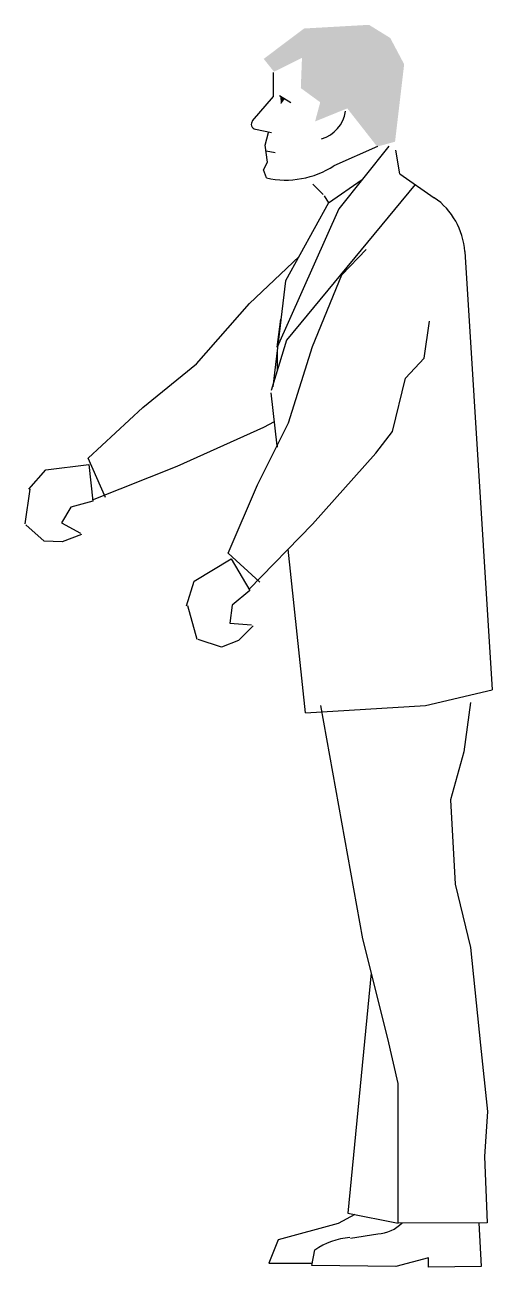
# Model space of a CAD drawing. Extents: x 372.4 to 379, y 157.5 to 175.1.
import ezdxf

# ---------------------------------------------------------------- set-up
doc = ezdxf.new("R2010")
doc.units = 0
doc.header["$LTSCALE"] = 12
doc.header["$MEASUREMENT"] = 0
doc.layers.get('0').update_dxf_attribs({"linetype": 'CONTINUOUS'})

msp = doc.modelspace()

# ---------------------------------------------------------------- linework, layer by layer
for p, q in [((375.921, 174.041), (375.92, 174.378)), ((375.624, 173.695), (375.921, 174.041)), ((376.008, 174.054), (376.167, 173.957)), ((375.665, 173.577), (375.892, 173.531)), ((375.805, 173.351), (375.849, 173.529)), ((375.835, 173.111), (375.805, 173.351)), ((375.815, 173.273), (375.945, 173.247)), ((377.395, 173.331), (376.778, 173.061)), ((377.554, 173.339), (376.846, 172.448)), ((377.71, 172.945), (377.653, 173.28)), ((375.779, 173.002), (375.835, 173.111)), ((375.823, 172.887), (375.779, 173.002)), ((377.71, 172.945), (378.199, 172.608)), ((377.927, 172.795), (376.105, 170.59)), ((376.625, 172.652), (376.48, 172.798)), ((376.7, 172.533), (377.178, 172.866)), ((376.641, 172.632), (376.7, 172.533)), ((376.846, 172.448), (375.974, 170.49)), ((376.7, 172.533), (376.091, 171.43)), ((376.889, 171.515), (377.232, 171.872)), ((378.63, 171.847), (379.019, 165.641)), ((375.579, 171.108), (376.283, 171.777)), ((376.472, 170.502), (376.889, 171.515)), ((376.091, 171.43), (375.91, 169.932)), ((374.829, 170.255), (375.579, 171.108)), ((375.974, 170.49), (376.026, 170.888)), ((378.057, 170.334), (378.132, 170.858)), ((376.105, 170.59), (375.887, 169.876)), ((375.973, 170.454), (375.973, 170.157)), ((376.135, 169.418), (376.472, 170.502)), ((374.068, 169.636), (374.829, 170.255)), ((377.793, 170.051), (378.057, 170.334)), ((377.609, 169.296), (377.793, 170.051)), ((375.971, 169.094), (375.89, 169.845)), ((373.297, 168.918), (374.068, 169.636)), ((375.692, 168.542), (376.135, 169.418)), ((375.786, 169.361), (375.934, 169.44)), ((374.554, 168.807), (375.786, 169.361)), ((377.372, 168.991), (377.609, 169.296)), ((375.973, 169.098), (375.973, 169.076)), ((373.54, 168.365), (373.297, 168.918)), ((376.473, 167.984), (377.372, 168.991)), ((372.453, 168.48), (372.695, 168.753)), ((372.695, 168.753), (373.303, 168.831)), ((373.303, 168.831), (373.361, 168.312)), ((373.356, 168.331), (374.554, 168.807)), ((375.28, 167.573), (375.692, 168.542)), ((372.47, 168.48), (372.398, 167.989)), ((373.048, 168.227), (372.917, 168.006)), ((373.361, 168.312), (373.048, 168.227)), ((372.671, 167.745), (372.412, 167.976)), ((372.917, 168.006), (373.186, 167.859)), ((375.573, 167.06), (376.473, 167.984)), ((373.203, 167.838), (372.927, 167.735)), ((372.927, 167.735), (372.671, 167.745)), ((376.376, 165.315), (376.128, 167.63)), ((374.797, 167.177), (375.321, 167.496)), ((375.728, 167.166), (375.28, 167.573)), ((375.321, 167.496), (375.585, 167.045)), ((374.687, 166.829), (374.797, 167.177)), ((375.585, 167.045), (375.334, 166.84)), ((374.703, 166.836), (374.837, 166.358)), ((375.334, 166.84), (375.304, 166.585)), ((375.304, 166.585), (375.61, 166.56)), ((375.635, 166.548), (375.424, 166.341)), ((375.186, 166.246), (374.855, 166.352)), ((375.424, 166.341), (375.186, 166.246)), ((378.076, 165.42), (379.019, 165.641)), ((376.376, 165.315), (378.076, 165.42)), ((377.186, 162.116), (376.59, 165.42)), ((378.71, 165.462), (378.619, 164.764)), ((378.619, 164.764), (378.428, 164.083)), ((378.428, 164.083), (378.494, 162.888)), ((378.494, 162.888), (378.714, 161.991)), ((377.54, 160.703), (377.186, 162.116)), ((378.714, 161.991), (378.853, 160.611)), ((377.306, 161.636), (376.975, 158.231)), ((377.688, 160.066), (377.54, 160.703)), ((378.853, 160.611), (378.951, 159.669)), ((377.688, 158.089), (377.688, 160.066)), ((378.951, 159.669), (378.909, 159.034)), ((378.909, 159.034), (378.946, 158.096)), ((377.071, 158.212), (376.838, 158.085)), ((376.975, 158.231), (377.688, 158.089)), ((376.838, 158.085), (375.988, 157.853)), ((378.946, 158.096), (377.688, 158.089)), ((378.83, 158.095), (378.863, 157.478)), ((375.988, 157.853), (375.855, 157.522)), ((377.014, 157.875), (377.399, 157.938)), ((376.462, 157.489), (376.506, 157.71)), ((378.118, 157.599), (377.654, 157.478)), ((378.118, 157.467), (378.118, 157.599)), ((375.855, 157.522), (376.462, 157.522)), ((377.654, 157.478), (376.462, 157.489)), ((378.863, 157.478), (378.118, 157.467))]:
    msp.add_line(p, q)
for centre, radius, start, end in [((376.481, 173.887), 0.461, 285.1306, 353.2084), ((375.679, 173.648), 0.0726, 139.3444, 258.6746), ((376.093, 174.109), 1.252, 257.5202, 303.1425), ((377.632, 171.784), 1, 3.5867, 55.441), ((377.37, 158.453), 0.516, 273.2902, 316.2578), ((377.084, 156.871), 1.018, 94.5718, 124.5744)]:
    msp.add_arc(centre, radius, start, end)
for points in [[(375.782, 174.573), (376.354, 175.003), (375.928, 174.391), (377.274, 175.055)], [(376.328, 174.684), (377.274, 175.055), (376.308, 174.159), (377.575, 174.869)], [(376.308, 174.159), (377.575, 174.869), (376.583, 173.959), (377.772, 174.497)], [(376.583, 173.959), (377.772, 174.497), (376.51, 173.687), (376.966, 173.872)], [(377.772, 174.497), (376.966, 173.872), (377.643, 173.4), (377.39, 173.331)], [(376.017, 174.037), (376.025, 173.93), (376.079, 174.001)]]:
    msp.add_solid(points)

doc.saveas('drawing.dxf')
